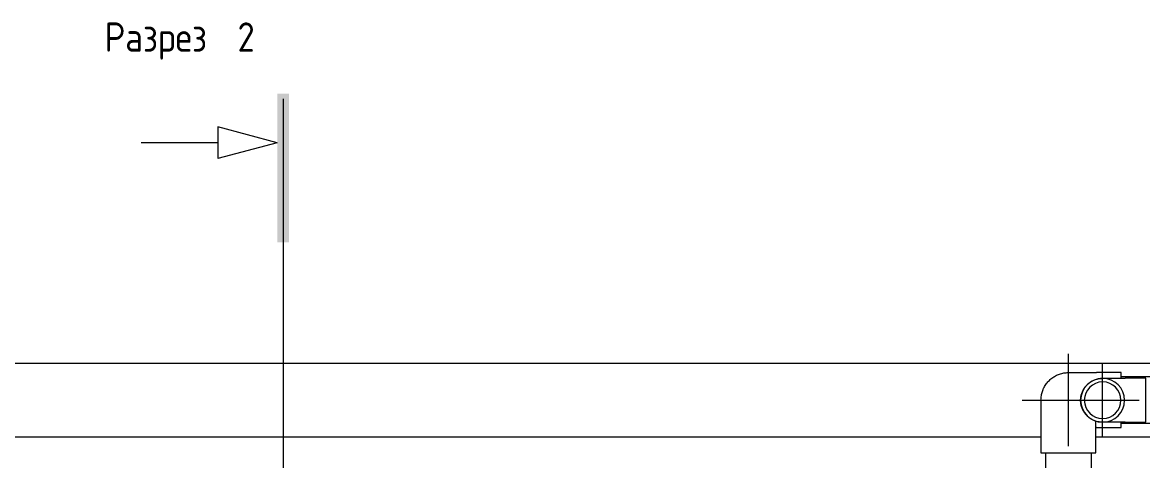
# Model space of a CAD drawing. Header units: millimetres. Extents: x -3135 to 3112, y -485 to 3427.
# Drawn here: x 134 to 1662, y 2818 to 3416 of the extents above; entities that cross this region are included whole.
import ezdxf

# ---------------------------------------------------------------- set-up
doc = ezdxf.new("R2010")
doc.units = ezdxf.units.MM
for name, color, linetype, lineweight in [('A-_ANOTSYBL_E', 7, 'Continuous', 9), ('A_--------_E-', 8, 'Continuous', 9), ('M-_WATR----_E', 5, 'Continuous', 9)]:
    doc.layers.add(name, color=color, linetype=linetype, lineweight=lineweight)
doc.styles.add('GOST Common_1', font='GOST_Common.ttf', dxfattribs={"width": 0.9, "height": 40})

# ---------------------------------------------------------------- blocks, each defined once
blk = doc.blocks.new('PNS-0100 MAIN FRAME - ASY PNS-0100 MAIN FRAME_iam-651195-Разрез 4')
at = {"layer": 'A_--------_E-'}
for p, q in [((2311.8, 2950), (111.8, 2950)), ((111.8, 2850), (1523.5, 2850)), ((1598.5, 2850), (1801.1, 2850))]:
    blk.add_line(p, q, dxfattribs=at)
blk = doc.blocks.new('PNS-0100 MAIN FRAME - Standard-550811-Разрез 4')
blk.add_blockref('PNS-0100 MAIN FRAME - ASY PNS-0100 MAIN FRAME_iam-651195-Разрез 4', (0, 0))
blk = doc.blocks.new('COMER_EL50_U-PVC отвод 90 - DN16-DN315 _Grey_-V25-Разрез 4')
at = {"layer": 'M-_WATR----_E', "color": 94, "lineweight": 20}
for p, q in [((1666.6, 2930), (1638.4, 2930)), ((1666.6, 2900), (1666.6, 2930)), ((1666.6, 2870), (1666.6, 2900)), ((1638.4, 2870), (1666.6, 2870))]:
    blk.add_line(p, q, dxfattribs=at)
at = {"layer": 'M-_WATR----_E', "color": 94, "lineweight": 20, "flags": 128}
for points in [[(1577.6, 2900), (1577.6, 2901.2), (1577.7, 2902.4), (1577.8, 2903.6), (1578, 2904.8), (1578.2, 2905.9), (1578.4, 2907.1), (1578.7, 2908.3), (1579.1, 2909.4), (1579.5, 2910.6), (1579.9, 2911.7), (1580.4, 2912.8), (1581, 2913.8), (1581.5, 2914.9), (1582.1, 2915.9), (1582.8, 2916.9), (1583.5, 2917.9), (1584.2, 2918.8), (1585, 2919.8), (1585.8, 2920.6), (1586.7, 2921.5), (1587.5, 2922.3), (1588.5, 2923.1), (1589.4, 2923.8), (1590.4, 2924.6), (1591.4, 2925.2), (1592.4, 2925.9), (1593.4, 2926.4), (1594.5, 2927), (1595.6, 2927.5), (1596.7, 2927.9), (1597.8, 2928.4), (1599, 2928.7), (1600.1, 2929), (1601.3, 2929.3), (1602.5, 2929.5), (1603.7, 2929.7), (1604.8, 2929.9), (1606, 2929.9), (1607.2, 2930), (1607.6, 2930)], [(1607.6, 2930), (1607.6, 2930), (1607.7, 2930), (1607.8, 2930), (1608, 2930), (1608.2, 2930), (1608.4, 2930), (1608.8, 2930), (1609.1, 2930), (1609.5, 2930), (1610, 2930), (1610.5, 2930), (1611, 2930), (1611.6, 2930), (1612.3, 2930), (1612.9, 2930), (1613.7, 2930), (1614.4, 2930), (1615.2, 2930), (1616, 2930), (1616.9, 2930), (1617.8, 2930), (1618.7, 2930), (1619.7, 2930), (1620.7, 2930), (1621.7, 2930), (1622.8, 2930), (1623.9, 2930), (1624.9, 2930), (1626.1, 2930), (1627.2, 2930), (1628.4, 2930), (1629.5, 2930), (1630.7, 2930), (1631.9, 2930), (1633.1, 2930), (1634.4, 2930), (1635.6, 2930), (1636.8, 2930), (1638, 2930), (1638.4, 2930)], [(1607.6, 2870), (1606.4, 2870), (1605.2, 2870.1), (1604, 2870.2), (1602.8, 2870.4), (1601.6, 2870.6), (1600.4, 2870.8), (1599.3, 2871.2), (1598.1, 2871.5), (1597, 2871.9), (1595.9, 2872.4), (1594.8, 2872.8), (1593.7, 2873.4), (1592.7, 2873.9), (1591.6, 2874.6), (1590.6, 2875.2), (1589.7, 2875.9), (1588.7, 2876.7), (1587.8, 2877.4), (1586.9, 2878.2), (1586, 2879.1), (1585.2, 2880), (1584.4, 2880.9), (1583.7, 2881.8), (1583, 2882.8), (1582.3, 2883.8), (1581.7, 2884.8), (1581.1, 2885.8), (1580.6, 2886.9), (1580.1, 2888), (1579.6, 2889.1), (1579.2, 2890.2), (1578.8, 2891.4), (1578.5, 2892.5), (1578.2, 2893.7), (1578, 2894.9), (1577.8, 2896.1), (1577.7, 2897.3), (1577.6, 2898.5), (1577.6, 2899.7), (1577.6, 2900)], [(1638.4, 2870), (1637.1, 2870), (1635.9, 2870), (1634.7, 2870), (1633.5, 2870), (1632.2, 2870), (1631, 2870), (1629.9, 2870), (1628.7, 2870), (1627.5, 2870), (1626.4, 2870), (1625.2, 2870), (1624.1, 2870), (1623.1, 2870), (1622, 2870), (1621, 2870), (1620, 2870), (1619, 2870), (1618.1, 2870), (1617.1, 2870), (1616.3, 2870), (1615.4, 2870), (1614.6, 2870), (1613.9, 2870), (1613.1, 2870), (1612.4, 2870), (1611.8, 2870), (1611.2, 2870), (1610.6, 2870), (1610.1, 2870), (1609.7, 2870), (1609.2, 2870), (1608.9, 2870), (1608.5, 2870), (1608.2, 2870), (1608, 2870), (1607.8, 2870), (1607.7, 2870), (1607.6, 2870), (1607.6, 2870), (1607.6, 2870)]]:
    blk.add_lwpolyline(points, dxfattribs=at)
at = {"layer": 'M-_WATR----_E', "color": 94, "lineweight": 20}
for start, end in [(0, 180), (180, 360)]:
    blk.add_arc((1607.6, 2900), 30, start, end, dxfattribs=at)
blk = doc.blocks.new('COMER_EL50_U-PVC отвод 90 - DN16-DN315 _Grey_-V31-Разрез 4')
at = {"layer": 'M-_WATR----_E', "color": 66, "lineweight": 20}
for p, q in [((1523.5, 2862), (1523.5, 2828.3)), ((1598.5, 2828.3), (1598.5, 2862)), ((1523.5, 2828.3), (1561, 2828.3)), ((1561, 2828.3), (1598.5, 2828.3))]:
    blk.add_line(p, q, dxfattribs=at)
at = {"layer": 'M-_WATR----_E', "color": 66, "lineweight": 20, "flags": 128}
for points in [[(1523.5, 2900.3), (1523.5, 2900.3), (1523.5, 2900.2), (1523.5, 2900), (1523.5, 2899.8), (1523.5, 2899.5), (1523.5, 2899.2), (1523.5, 2898.8), (1523.5, 2898.4), (1523.5, 2897.8), (1523.5, 2897.3), (1523.5, 2896.7), (1523.5, 2896), (1523.5, 2895.2), (1523.5, 2894.4), (1523.5, 2893.6), (1523.5, 2892.7), (1523.5, 2891.8), (1523.5, 2890.8), (1523.5, 2889.8), (1523.5, 2888.7), (1523.5, 2887.6), (1523.5, 2886.4), (1523.5, 2885.2), (1523.5, 2884), (1523.5, 2882.7), (1523.5, 2881.4), (1523.5, 2880.1), (1523.5, 2878.7), (1523.5, 2877.3), (1523.5, 2875.9), (1523.5, 2874.4), (1523.5, 2873), (1523.5, 2871.5), (1523.5, 2870), (1523.5, 2868.5), (1523.5, 2867), (1523.5, 2865.5), (1523.5, 2863.9), (1523.5, 2862.4), (1523.5, 2862)], [(1598.5, 2862), (1598.5, 2863.5), (1598.5, 2865.1), (1598.5, 2866.6), (1598.5, 2868.1), (1598.5, 2869.6), (1598.5, 2871.1), (1598.5, 2871.5)]]:
    blk.add_lwpolyline(points, dxfattribs=at)
blk = doc.blocks.new('COMER_EL50_U-PVC отвод 90 - DN16-DN315 _Grey_-V35-Разрез 4')
at = {"layer": 'M-_WATR----_E', "color": 66, "lineweight": 20}
for p, q in [((1633, 2937.8), (1599.3, 2937.8)), ((1633, 2930.2), (1633, 2937.8)), ((1599.3, 2862.8), (1598.5, 2862.8)), ((1599.3, 2862.8), (1633, 2862.8)), ((1633, 2862.8), (1633, 2869.6))]:
    blk.add_line(p, q, dxfattribs=at)
at = {"layer": 'M-_WATR----_E', "color": 66, "lineweight": 20, "flags": 128}
for points in [[(1523.5, 2900.3), (1523.6, 2901.8), (1523.7, 2903.3), (1523.8, 2904.8), (1524, 2906.3), (1524.3, 2907.8), (1524.6, 2909.2), (1525, 2910.7), (1525.4, 2912.1), (1525.9, 2913.5), (1526.5, 2914.9), (1527.1, 2916.3), (1527.8, 2917.6), (1528.5, 2918.9), (1529.3, 2920.2), (1530.1, 2921.5), (1531, 2922.7), (1531.9, 2923.9), (1532.8, 2925), (1533.9, 2926.1), (1534.9, 2927.2), (1536, 2928.2), (1537.1, 2929.2), (1538.3, 2930.1), (1539.5, 2931), (1540.8, 2931.9), (1542.1, 2932.6), (1543.4, 2933.4), (1544.7, 2934.1), (1546.1, 2934.7), (1547.4, 2935.3), (1548.9, 2935.8), (1550.3, 2936.2), (1551.7, 2936.6), (1553.2, 2937), (1554.7, 2937.3), (1556.1, 2937.5), (1557.6, 2937.6), (1559.1, 2937.8), (1560.6, 2937.8), (1561, 2937.8)], [(1561.1, 2937.8), (1561.2, 2937.8), (1561.3, 2937.8), (1561.5, 2937.8), (1561.8, 2937.8), (1562.1, 2937.8), (1562.5, 2937.8), (1563, 2937.8), (1563.5, 2937.8), (1564.1, 2937.8), (1564.7, 2937.8), (1565.4, 2937.8), (1566.1, 2937.8), (1566.9, 2937.8), (1567.7, 2937.8), (1568.6, 2937.8), (1569.6, 2937.8), (1570.5, 2937.8), (1571.6, 2937.8), (1572.7, 2937.8), (1573.8, 2937.8), (1574.9, 2937.8), (1576.1, 2937.8), (1577.4, 2937.8), (1578.6, 2937.8), (1579.9, 2937.8), (1581.3, 2937.8), (1582.6, 2937.8), (1584, 2937.8), (1585.5, 2937.8), (1586.9, 2937.8), (1588.4, 2937.8), (1589.8, 2937.8), (1591.3, 2937.8), (1592.8, 2937.8), (1594.3, 2937.8), (1595.9, 2937.8), (1597.4, 2937.8), (1598.9, 2937.8), (1599.3, 2937.8)]]:
    blk.add_lwpolyline(points, dxfattribs=at)
blk = doc.blocks.new('Разрез - Имя вида спереди-163744-Разрез 4')
at = {"layer": 'A-_ANOTSYBL_E'}
blk.add_hatch(color=256, dxfattribs=at).paths.add_polyline_path([(-2760.8, 2776.5), (-2760.8, 2792.4), (-2963.4, 2792.4), (-2963.4, 2776.5)])
for p, q in [((-2896.7, 2873.4), (-2896.7, 2977.8)), ((-2896.7, 2792.4), (-2918.4, 2873.4)), ((-2918.4, 2873.4), (-2875, 2873.4)), ((-2896.7, 2792.4), (-2875, 2873.4))]:
    blk.add_line(p, q, dxfattribs=at)

msp = doc.modelspace()

# ---------------------------------------------------------------- linework, layer by layer
at = {"layer": 'A-_ANOTSYBL_E'}
msp.add_line((489.7, 3311.5), (489.7, -385.1), dxfattribs=at)
at = {"layer": 'M-_WATR----_E', "color": 66, "lineweight": 20}
for p, q in [((1561, 2837.3), (1561, 2963.3)), ((1940.6, 2931.8), (1633, 2931.8)), ((1498, 2900.3), (1624, 2900.3)), ((1633, 2868.8), (1801.1, 2868.8)), ((1529.5, 2828.3), (1529.5, 2332)), ((1592.5, 2332), (1592.5, 2828.3))]:
    msp.add_line(p, q, dxfattribs=at)
at = {"layer": 'M-_WATR----_E', "color": 94, "lineweight": 20}
for p, q in [((1607.6, 2850), (1607.6, 2950)), ((1557.6, 2900), (1657.6, 2900))]:
    msp.add_line(p, q, dxfattribs=at)
for start, end in [(0, 180), (180, 0)]:
    msp.add_arc((1607.6, 2900), 25, start, end, dxfattribs=at)

# ---------------------------------------------------------------- block references
at = {"layer": 'A-_ANOTSYBL_E', "extrusion": (0, 0, -1), "rotation": 270.0000000000008}
msp.add_blockref('Разрез - Имя вида спереди-163744-Разрез 4', (-3274.2, 354.8), dxfattribs=at)
at = {"layer": 'A_--------_E-'}
msp.add_blockref('PNS-0100 MAIN FRAME - Standard-550811-Разрез 4', (0, 0), dxfattribs=at)
at = {"layer": 'M-_WATR----_E', "color": 66, "lineweight": 20}
for name in ['COMER_EL50_U-PVC отвод 90 - DN16-DN315 _Grey_-V35-Разрез 4', 'COMER_EL50_U-PVC отвод 90 - DN16-DN315 _Grey_-V31-Разрез 4']:
    msp.add_blockref(name, (0, 0), dxfattribs=at)
at = {"layer": 'M-_WATR----_E', "color": 94, "lineweight": 20}
msp.add_blockref('COMER_EL50_U-PVC отвод 90 - DN16-DN315 _Grey_-V25-Разрез 4', (0, 0), dxfattribs=at)

# ---------------------------------------------------------------- texts
at = {"layer": 'A-_ANOTSYBL_E', "char_height": 40, "attachment_point": 1, "style": 'GOST Common_1'}
for s, insert, width in [('Разрез', (246.2, 3415.6), 193.367), (' 2', (405.8, 3415.6), 47.62)]:
    msp.add_mtext(s, dxfattribs=dict(at, insert=insert, width=width))

doc.saveas('drawing.dxf')
